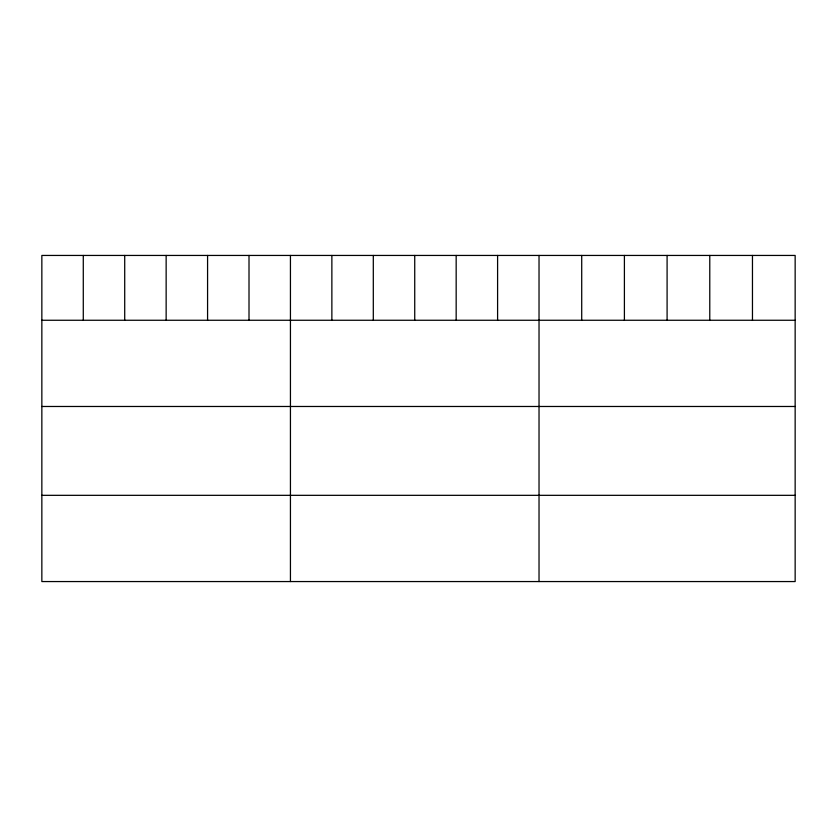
<?xml version="1.0" encoding="UTF-8"?>
<svg xmlns="http://www.w3.org/2000/svg" width="837" height="837" viewBox="0 0 837 837"><rect width="100%" height="100%" fill="white"/><g stroke="black" fill="none" stroke-linecap="round" stroke-linejoin="round"><path stroke-width="1.26" d="M795.15 320.257L795.15 581.558L41.85 581.558L41.85 255.442L795.15 255.442L795.15 320.257L41.85 320.257M41.85 406.479L795.15 406.479M41.85 495.326L795.15 495.326M752.463 255.442L752.463 320.257M709.776 255.442L709.776 320.257M667.089 255.442L667.089 320.257M624.402 255.442L624.402 320.257M581.715 255.442L581.715 320.257M539.028 255.442L539.028 581.558M497.596 255.442L497.596 320.257M456.165 255.442L456.165 320.257M414.733 255.442L414.733 320.257M373.302 255.442L373.302 320.257M331.87 255.442L331.87 320.257M290.439 255.442L290.439 581.558M249.007 255.442L249.007 320.257M207.576 255.442L207.576 320.257M166.144 255.442L166.144 320.257M124.713 255.442L124.713 320.257M83.281 255.442L83.281 320.257"/></g></svg>
